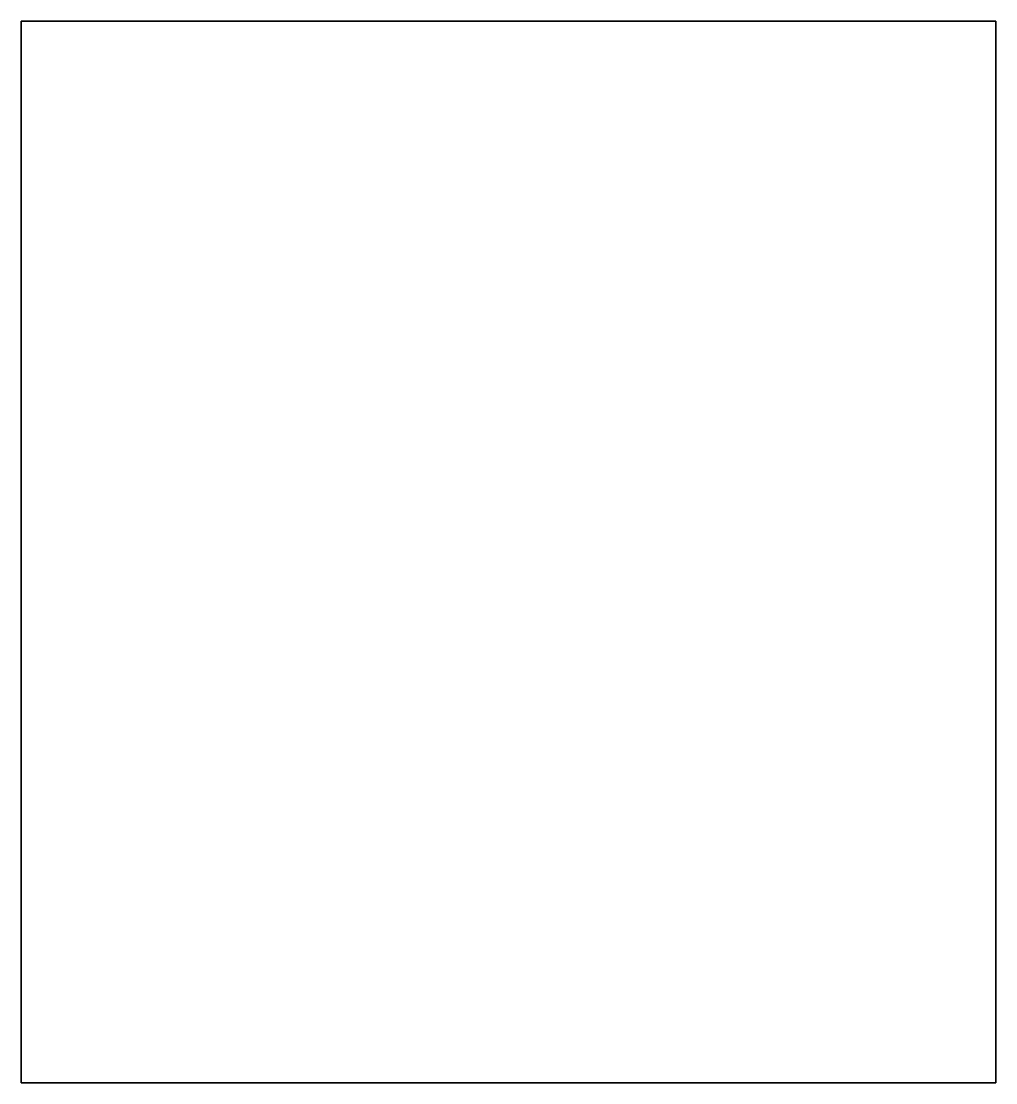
# Model space of a CAD drawing. Extents: x -527 to 1747, y -2458 to 19.
import ezdxf

# ---------------------------------------------------------------- set-up
doc = ezdxf.new("R2010")
doc.units = 0
doc.header["$MEASUREMENT"] = 0
doc.layers.add('Thru-cut', color=7, linetype='Continuous', lineweight=0)

msp = doc.modelspace()

# ---------------------------------------------------------------- linework, layer by layer
at = {"layer": 'Thru-cut', "color": 140, "lineweight": 35, "true_color": 0x00aeef}
msp.add_lwpolyline([(1746.6, -2458), (-527.2, -2458), (-527.2, 19.1), (1746.6, 19.1)], close=True, dxfattribs=at)

doc.saveas('drawing.dxf')
